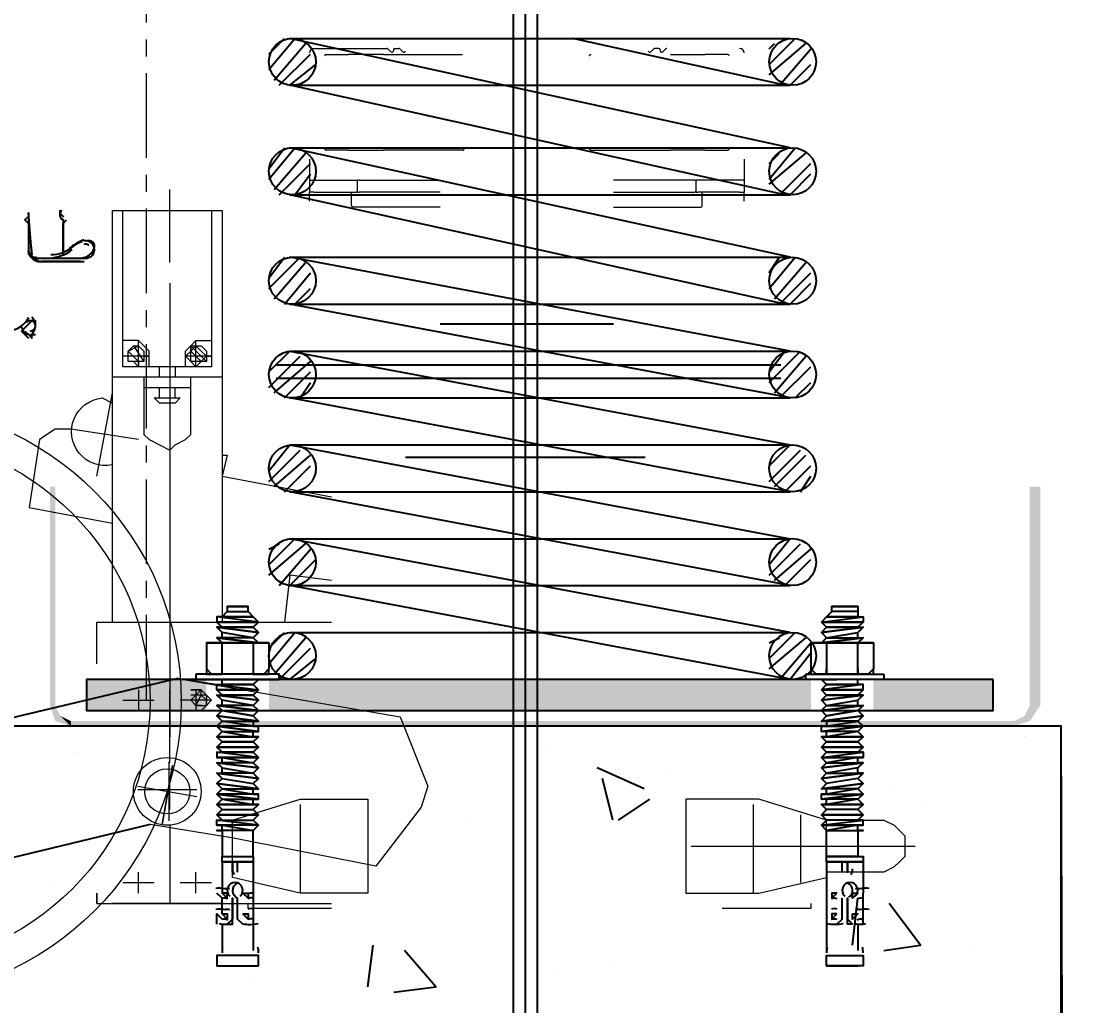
# Model space of a CAD drawing. Header units: millimetres. Extents: x -665 to 20582, y -27797 to 160.
# Drawn here: x 2389 to 2792.4, y -25300.1 to -24930.8 of the extents above; entities that cross this region are included whole.
import ezdxf

# ---------------------------------------------------------------- set-up
doc = ezdxf.new("R2010")
doc.units = ezdxf.units.MM
doc.linetypes.add('$2$CENTER', pattern=[50.8, 31.75, -6.35, 6.35, -6.35])
for name, color, linetype in [('$0$PDF_PDF6_Geometry', 7, 'Continuous'), ('$0$PDF_SAS_STB_Side', 7, 'Continuous'), ('$2$PDF_0', 7, 'Continuous'), ('AA_Rail', 7, 'Continuous')]:
    doc.layers.add(name, color=color, linetype=linetype)
doc.layers.add('$2$CL', color=2, linetype='$2$CENTER', lineweight=0)
doc.layers.add('AA_Datum', color=7, linetype='Continuous', plot=False)
doc.styles.add('Century Gothic$001H0', font='cent.shx')
doc.dimstyles.new('Copy of ISO-25', dxfattribs={"dimtxt": 250, "dimasz": 80, "dimexe": 1.25, "dimexo": 0.625, "dimtad": 1, "dimtxsty": 'Century Gothic$001H0', "dimblk": 'ARCHTICK', "dimcen": 2.5, "dimadec": 0, "dimazin": 0, "dimtfac": 1, "dimtmove": 0, "dimatfit": 3, "dimfxl": 1, "dimarcsym": 0})

# ---------------------------------------------------------------- blocks, each defined once
blk = doc.blocks.new('_ArchTick')
at = {"color": 0, "linetype": 'ByBlock', "const_width": 0.15}
blk.add_lwpolyline([(-0.5, -0.5), (0.5, 0.5)], dxfattribs=at)
blk = doc.blocks.new('*D81')
at = {"color": 0, "lineweight": -2, "transparency": 16777216}
for p, q in [((3650, -8194.25), (249.37, -8194.25)), ((250.62, -25494.25), (250.62, -8194.25)), ((3650, -25494.25), (249.37, -25494.25))]:
    blk.add_line(p, q, dxfattribs=at)
at = {"layer": 'Defpoints', "color": 0, "transparency": 16777216}
for p in [(250.62, -8194.25), (3650.62, -8194.25), (3650.62, -25494.25)]:
    blk.add_point(p, dxfattribs=at)
at = {"color": 0, "lineweight": -2, "transparency": 16777216, "xscale": 80, "yscale": 80, "zscale": 80}
for p, rotation in [((250.62, -8194.25), 90), ((250.62, -25494.25), 270)]:
    blk.add_blockref('_ArchTick', p, dxfattribs=dict(at, rotation=rotation))
at = {"color": 0, "transparency": 16777216, "insert": (125, -16844.25), "char_height": 250, "attachment_point": 5, "rotation": 90, "style": 'Century Gothic$001H0'}
blk.add_mtext('SHAFT TOTAL HEIGHT 17300', dxfattribs=at)

msp = doc.modelspace()

# ---------------------------------------------------------------- linework, layer by layer
at = {"layer": '$0$PDF_PDF6_Geometry', "lineweight": 5}
for points in [[(2444.688, -25021.214), (2444.688, -24993.834)], [(2444.688, -25029.036), (2444.688, -25199.18)], [(2434.91, -25056.416), (2436.865, -25056.416), (2432.954, -25056.416), (2432.954, -25050.549)], [(2458.378, -25056.416), (2460.333, -25056.416), (2454.466, -25056.416), (2454.466, -25050.549)], [(2432.954, -25060.327), (2432.954, -25056.416), (2427.087, -25056.416)], [(2454.466, -25060.327), (2454.466, -25056.416), (2450.555, -25056.416)], [(2417.309, -25101.396), (2423.176, -25070.105)], [(2432.954, -25087.707), (2407.53, -25083.795)], [(2432.954, -25181.579), (2432.954, -25185.49), (2432.954, -25189.402)], [(2444.688, -25208.959), (2444.688, -25181.579)], [(2454.466, -25181.579), (2454.466, -25189.402)], [(2427.087, -25185.49), (2432.954, -25185.49), (2438.821, -25185.49)], [(2460.333, -25185.49), (2454.466, -25185.49), (2448.599, -25185.49)], [(2445.666, -25209.937), (2441.755, -25232.101), (2445.666, -25209.937)], [(2454.792, -25219.063), (2444.362, -25219.063), (2444.362, -25208.633)], [(2432.628, -25217.759), (2454.792, -25221.671)], [(2444.362, -25230.797), (2444.362, -25219.063), (2432.628, -25219.063)], [(2444.688, -25226.56), (2444.688, -25216.781)], [(2493.58, -25224.604), (2493.58, -25240.249), (2493.58, -25257.851)], [(2663.724, -25257.851), (2663.724, -25240.249), (2663.724, -25224.604)], [(2444.688, -25232.427), (2444.688, -25261.762)], [(2681.325, -25228.515), (2681.325, -25240.249), (2681.325, -25253.939)], [(2640.256, -25240.249), (2681.325, -25240.249), (2724.35, -25240.249)], [(2432.954, -25257.851), (2432.954, -25253.939), (2432.954, -25250.028)], [(2448.599, -25253.939), (2454.466, -25253.939), (2454.466, -25250.028)], [(2427.087, -25253.939), (2432.954, -25253.939), (2438.821, -25253.939)], [(2454.466, -25257.851), (2454.466, -25253.939), (2460.333, -25253.939)]]:
    msp.add_lwpolyline(points, dxfattribs=at)
at = {"layer": '$0$PDF_PDF6_Geometry', "lineweight": 13}
for points in [[(2423.176, -25156.155), (2423.176, -25001.657), (2464.245, -25001.657), (2464.245, -25156.155)], [(2460.333, -25001.657), (2460.333, -25060.327), (2427.087, -25060.327), (2427.087, -25001.657)], [(2436.865, -25060.327), (2436.865, -25054.46), (2434.91, -25052.504), (2432.954, -25050.549), (2427.087, -25050.549)], [(2450.555, -25060.327), (2450.555, -25054.46), (2452.511, -25052.504), (2454.466, -25050.549), (2460.333, -25050.549)], [(2432.954, -25058.371), (2429.043, -25054.46), (2430.998, -25052.504), (2434.91, -25058.371)], [(2458.378, -25058.371), (2452.511, -25052.504), (2452.511, -25054.46), (2456.422, -25058.371)], [(2440.777, -25064.238), (2440.777, -25060.327)], [(2446.644, -25060.327), (2446.644, -25064.238)], [(2464.245, -25064.238), (2423.176, -25064.238)], [(2434.91, -25064.238), (2434.91, -25081.84), (2434.91, -25085.751), (2436.865, -25087.707), (2440.777, -25089.662), (2444.688, -25091.618), (2446.644, -25089.662), (2450.555, -25087.707), (2452.511, -25085.751), (2452.511, -25081.84), (2452.511, -25064.238)], [(2434.91, -25068.15), (2452.511, -25068.15)], [(2440.777, -25072.061), (2440.777, -25068.15)], [(2446.644, -25072.061), (2446.644, -25068.15)], [(2407.53, -25083.795), (2401.663, -25083.795), (2395.796, -25087.707), (2391.885, -25113.13), (2423.176, -25118.997)], [(2464.245, -25093.574), (2466.2, -25093.574), (2464.245, -25101.396), (2505.314, -25109.219)], [(2505.314, -25140.51), (2489.669, -25138.554), (2487.713, -25156.155)], [(2417.309, -25171.801), (2417.309, -25156.155), (2505.314, -25156.155)], [(2472.439, -25181.253), (2447.667, -25177.342), (2531.109, -25191.684), (2541.54, -25217.759), (2538.932, -25225.582), (2521.983, -25247.746), (2468.528, -25237.316), (2437.237, -25232.101)], [(2456.422, -25181.579), (2452.511, -25185.49), (2454.466, -25187.446), (2456.422, -25183.535)], [(2456.422, -25187.446), (2454.466, -25187.446), (2456.422, -25187.446), (2458.378, -25187.446), (2460.333, -25185.49), (2458.378, -25183.535), (2456.422, -25183.535), (2452.511, -25183.535)], [(2691.103, -25230.471), (2712.616, -25230.471), (2716.527, -25232.427), (2718.483, -25234.382), (2720.439, -25236.338), (2720.439, -25240.249), (2720.439, -25244.161), (2718.483, -25246.117), (2716.527, -25248.072), (2712.616, -25250.028), (2691.103, -25250.028)], [(2417.309, -25257.851), (2417.309, -25261.762), (2417.309, -25257.851)], [(2417.309, -25261.762), (2505.314, -25261.762)], [(2464.245, -25261.762), (2423.176, -25261.762)], [(2505.314, -25263.718), (2474.023, -25263.718), (2474.023, -25261.762)], [(2685.236, -25261.762), (2685.236, -25263.718), (2651.99, -25263.718)]]:
    msp.add_lwpolyline(points, dxfattribs=at)
for points in [[(2434.91, -25056.416), (2434.91, -25058.371), (2432.954, -25058.371), (2429.043, -25058.371), (2429.043, -25056.416), (2429.043, -25054.46), (2432.954, -25052.504), (2434.91, -25054.46), (2434.91, -25056.416), (2434.91, -25058.371), (2432.954, -25058.371), (2432.954, -25060.327), (2430.998, -25058.371), (2429.043, -25058.371), (2429.043, -25056.416), (2429.043, -25054.46), (2430.998, -25052.504), (2432.954, -25052.504), (2434.91, -25054.46)], [(2458.378, -25056.416), (2456.422, -25058.371), (2454.466, -25058.371), (2452.511, -25058.371), (2452.511, -25056.416), (2452.511, -25054.46), (2454.466, -25052.504), (2456.422, -25054.46), (2458.378, -25056.416), (2458.378, -25058.371), (2456.422, -25058.371), (2454.466, -25060.327), (2452.511, -25058.371), (2450.555, -25056.416), (2452.511, -25054.46), (2452.511, -25052.504), (2454.466, -25052.504), (2456.422, -25052.504), (2458.378, -25054.46)], [(2440.777, -25074.017), (2438.821, -25072.061), (2448.599, -25072.061), (2446.644, -25074.017)], [(2452.511, -25181.579), (2454.466, -25181.579), (2456.422, -25181.579), (2458.378, -25183.535), (2458.378, -25187.446), (2456.422, -25189.402), (2454.466, -25189.402), (2456.422, -25189.402), (2458.378, -25187.446), (2458.378, -25185.49), (2456.422, -25183.535), (2456.422, -25181.579), (2454.466, -25181.579)], [(2493.58, -25257.851), (2468.156, -25251.984), (2468.156, -25230.471), (2493.58, -25222.648), (2519.004, -25222.648), (2519.004, -25257.851)], [(2665.68, -25257.851), (2691.103, -25251.984), (2691.103, -25230.471), (2665.68, -25222.648), (2638.3, -25222.648), (2638.3, -25257.851)]]:
    msp.add_lwpolyline(points, close=True, dxfattribs=at)
msp.add_lwpolyline([(2422.955, -25097.192, -1.0507639), (2419.264, -25072.061), (2423.176, -25074.017)], format="xyb", dxfattribs=at)
for centre, radius in [((2337.497, -25185.816), 111.474), ((2337.498, -25185.817), 99.739), ((2443.711, -25219.715), 12.712), ((2443.711, -25219.715), 8.474)]:
    msp.add_circle(centre, radius, dxfattribs=at)
at = {"layer": '$0$PDF_SAS_STB_Side', "lineweight": 25}
for points in [[(2474.023, -25152.244), (2474.023, -25150.288), (2466.2, -25150.288), (2466.2, -25152.244)], [(2693.059, -25152.244), (2693.059, -25150.288), (2702.838, -25150.288), (2702.838, -25152.244)], [(2702.838, -25173.756), (2702.838, -25163.978), (2700.882, -25163.978), (2698.926, -25163.978), (2696.97, -25163.978), (2695.015, -25163.978), (2693.059, -25163.978), (2691.103, -25163.978), (2691.103, -25173.756), (2691.103, -25175.712), (2693.059, -25175.712), (2695.015, -25175.712), (2696.97, -25175.712), (2698.926, -25175.712), (2700.882, -25175.712), (2702.838, -25175.712)], [(2454.466, -25175.712), (2454.466, -25177.668), (2485.757, -25177.668), (2485.757, -25175.712)], [(2712.616, -25175.712), (2712.616, -25177.668), (2683.281, -25177.668), (2683.281, -25175.712)], [(2477.935, -25197.225), (2477.935, -25195.269), (2462.289, -25195.269)], [(2689.148, -25197.225), (2689.148, -25195.269), (2704.793, -25195.269)], [(2464.245, -25210.914), (2475.979, -25212.87), (2477.935, -25210.914), (2462.289, -25208.959)], [(2702.838, -25210.914), (2691.103, -25212.87), (2689.148, -25210.914), (2704.793, -25208.959)], [(2477.935, -25222.648), (2477.935, -25220.693), (2462.289, -25220.693)], [(2689.148, -25222.648), (2689.148, -25220.693), (2704.793, -25220.693)], [(2704.793, -25230.471), (2702.838, -25230.471), (2691.103, -25230.471), (2689.148, -25228.515), (2704.793, -25228.515), (2702.838, -25230.471), (2691.103, -25230.471), (2689.148, -25232.427)], [(2691.103, -25246.117), (2691.103, -25244.161), (2704.793, -25244.161), (2704.793, -25246.117)], [(2468.156, -25246.117), (2468.156, -25250.028)], [(2698.926, -25246.117), (2698.926, -25250.028)], [(2466.2, -25257.851), (2464.245, -25257.851), (2466.2, -25259.806)], [(2466.2, -25269.585), (2468.156, -25269.585), (2468.156, -25267.629), (2468.156, -25259.806), (2468.156, -25267.629)], [(2472.068, -25257.851), (2474.023, -25257.851), (2474.023, -25259.806)], [(2695.015, -25257.851), (2693.059, -25257.851), (2693.059, -25259.806)], [(2700.882, -25269.585), (2698.926, -25269.585), (2698.926, -25267.629), (2698.926, -25259.806), (2698.926, -25267.629)], [(2700.882, -25257.851), (2702.838, -25257.851), (2700.882, -25259.806)], [(2472.068, -25265.673), (2474.023, -25265.673), (2474.023, -25267.629)], [(2695.015, -25265.673), (2693.059, -25265.673), (2693.059, -25267.629)], [(2700.882, -25265.673), (2702.838, -25265.673), (2700.882, -25267.629)]]:
    msp.add_lwpolyline(points, close=True, dxfattribs=at)
for points in [[(2466.2, -25150.288), (2474.023, -25150.288)], [(2466.2, -25150.288), (2466.2, -25150.288)], [(2474.023, -25150.288), (2474.023, -25150.288)], [(2702.838, -25150.288), (2700.882, -25150.288), (2693.059, -25150.288)], [(2693.059, -25150.288), (2693.059, -25150.288)], [(2466.2, -25152.244), (2464.245, -25154.2), (2462.289, -25154.2), (2462.289, -25156.155), (2477.935, -25156.155), (2462.289, -25154.2)], [(2474.023, -25152.244), (2475.979, -25154.2), (2477.935, -25156.155), (2462.289, -25156.155), (2464.245, -25158.111), (2462.289, -25158.111)], [(2464.245, -25154.2), (2475.979, -25154.2), (2464.245, -25154.2)], [(2475.979, -25154.2), (2475.979, -25154.2)], [(2702.838, -25152.244), (2702.838, -25154.2), (2704.793, -25154.2), (2704.793, -25156.155), (2689.148, -25156.155), (2704.793, -25154.2)], [(2693.059, -25152.244), (2691.103, -25154.2), (2689.148, -25156.155), (2704.793, -25156.155), (2702.838, -25158.111), (2704.793, -25158.111)], [(2702.838, -25154.2), (2691.103, -25154.2), (2702.838, -25154.2)], [(2691.103, -25154.2), (2691.103, -25154.2)], [(2477.935, -25160.067), (2475.979, -25162.022), (2464.245, -25160.067), (2462.289, -25158.111), (2477.935, -25160.067), (2475.979, -25158.111), (2464.245, -25158.111), (2475.979, -25158.111), (2477.935, -25156.155)], [(2462.289, -25158.111), (2477.935, -25160.067), (2462.289, -25158.111)], [(2462.289, -25158.111), (2462.289, -25158.111)], [(2464.245, -25158.111), (2464.245, -25158.111)], [(2475.979, -25158.111), (2475.979, -25158.111)], [(2477.935, -25156.155), (2477.935, -25156.155)], [(2689.148, -25156.155), (2689.148, -25156.155)], [(2689.148, -25160.067), (2691.103, -25162.022), (2702.838, -25160.067), (2704.793, -25158.111), (2689.148, -25160.067), (2691.103, -25158.111), (2702.838, -25158.111), (2691.103, -25158.111), (2689.148, -25156.155)], [(2704.793, -25158.111), (2689.148, -25160.067), (2704.793, -25158.111)], [(2691.103, -25158.111), (2691.103, -25158.111)], [(2702.838, -25158.111), (2702.838, -25158.111)], [(2704.793, -25158.111), (2704.793, -25158.111)], [(2475.979, -25163.978), (2477.935, -25163.978), (2479.89, -25163.978), (2481.846, -25163.978), (2479.89, -25163.978), (2460.333, -25163.978), (2458.378, -25163.978), (2460.333, -25163.978), (2462.289, -25163.978), (2464.245, -25163.978), (2462.289, -25162.022), (2477.935, -25163.978), (2475.979, -25162.022), (2464.245, -25162.022), (2464.245, -25160.067)], [(2462.289, -25162.022), (2477.935, -25163.978), (2462.289, -25162.022)], [(2462.289, -25162.022), (2462.289, -25162.022)], [(2464.245, -25162.022), (2462.289, -25162.022)], [(2475.979, -25162.022), (2475.979, -25162.022)], [(2477.935, -25160.067), (2477.935, -25160.067)], [(2691.103, -25163.978), (2689.148, -25163.978), (2687.192, -25163.978), (2685.236, -25163.978), (2687.192, -25163.978), (2706.749, -25163.978), (2708.705, -25163.978), (2706.749, -25163.978), (2704.793, -25163.978), (2702.838, -25163.978), (2704.793, -25162.022), (2689.148, -25163.978), (2691.103, -25162.022), (2702.838, -25162.022), (2702.838, -25160.067)], [(2689.148, -25160.067), (2689.148, -25160.067)], [(2704.793, -25162.022), (2689.148, -25163.978), (2704.793, -25162.022)], [(2691.103, -25162.022), (2691.103, -25162.022)], [(2702.838, -25162.022), (2704.793, -25162.022)], [(2704.793, -25162.022), (2704.793, -25162.022)], [(2475.979, -25173.756), (2475.979, -25175.712), (2477.935, -25175.712), (2479.89, -25175.712), (2481.846, -25175.712), (2481.846, -25173.756), (2479.89, -25175.712), (2460.333, -25175.712), (2458.378, -25173.756), (2458.378, -25175.712), (2460.333, -25175.712), (2462.289, -25175.712), (2464.245, -25175.712), (2464.245, -25173.756), (2464.245, -25163.978), (2466.2, -25163.978), (2468.156, -25163.978), (2470.112, -25163.978), (2472.068, -25163.978), (2474.023, -25163.978), (2475.979, -25163.978), (2475.979, -25173.756), (2475.979, -25175.712), (2474.023, -25175.712), (2472.068, -25175.712), (2470.112, -25175.712), (2468.156, -25175.712), (2466.2, -25175.712), (2464.245, -25175.712), (2464.245, -25173.756)], [(2458.378, -25163.978), (2458.378, -25173.756)], [(2458.378, -25163.978), (2458.378, -25163.978)], [(2475.979, -25163.978), (2475.979, -25163.978)], [(2477.935, -25163.978), (2477.935, -25163.978)], [(2477.935, -25163.978), (2477.935, -25163.978)], [(2481.846, -25163.978), (2481.846, -25173.756)], [(2481.846, -25163.978), (2481.846, -25163.978)], [(2685.236, -25163.978), (2685.236, -25173.756)], [(2685.236, -25163.978), (2685.236, -25163.978)], [(2689.148, -25163.978), (2689.148, -25163.978)], [(2689.148, -25163.978), (2689.148, -25163.978)], [(2691.103, -25163.978), (2691.103, -25163.978)], [(2708.705, -25163.978), (2708.705, -25173.756)], [(2708.705, -25163.978), (2708.705, -25163.978)], [(2458.378, -25173.756), (2458.378, -25173.756)], [(2481.846, -25173.756), (2481.846, -25173.756)], [(2702.838, -25173.756), (2702.838, -25175.712), (2704.793, -25175.712), (2706.749, -25175.712), (2708.705, -25175.712), (2708.705, -25173.756), (2706.749, -25175.712), (2687.192, -25175.712), (2685.236, -25173.756), (2685.236, -25175.712), (2687.192, -25175.712), (2689.148, -25175.712), (2691.103, -25175.712), (2691.103, -25173.756)], [(2685.236, -25173.756), (2685.236, -25173.756)], [(2708.705, -25173.756), (2708.705, -25173.756)], [(2462.289, -25183.535), (2464.245, -25183.535), (2462.289, -25181.579), (2477.935, -25181.579), (2475.979, -25179.623), (2464.245, -25179.623), (2475.979, -25179.623), (2477.935, -25177.668), (2472.068, -25177.668), (2477.935, -25177.668), (2475.979, -25177.668)], [(2462.289, -25179.623), (2477.935, -25181.579), (2462.289, -25181.579), (2462.289, -25179.623), (2464.245, -25179.623), (2464.245, -25177.668)], [(2475.979, -25179.623), (2475.979, -25179.623)], [(2704.793, -25183.535), (2702.838, -25183.535), (2704.793, -25181.579), (2689.148, -25181.579), (2691.103, -25179.623), (2702.838, -25179.623), (2691.103, -25179.623), (2689.148, -25177.668), (2695.015, -25177.668), (2689.148, -25177.668), (2691.103, -25177.668)], [(2704.793, -25179.623), (2689.148, -25181.579), (2704.793, -25181.579), (2704.793, -25179.623), (2702.838, -25179.623), (2702.838, -25177.668)], [(2691.103, -25179.623), (2691.103, -25179.623)], [(2477.935, -25185.49), (2475.979, -25187.446), (2464.245, -25185.49), (2462.289, -25183.535), (2477.935, -25185.49), (2475.979, -25183.535), (2464.245, -25183.535), (2475.979, -25183.535), (2477.935, -25181.579)], [(2462.289, -25183.535), (2477.935, -25185.49), (2462.289, -25183.535)], [(2462.289, -25183.535), (2462.289, -25183.535)], [(2464.245, -25183.535), (2464.245, -25183.535)], [(2475.979, -25183.535), (2475.979, -25183.535)], [(2477.935, -25181.579), (2477.935, -25181.579)], [(2689.148, -25181.579), (2689.148, -25181.579)], [(2689.148, -25185.49), (2691.103, -25187.446), (2702.838, -25185.49), (2704.793, -25183.535), (2689.148, -25185.49), (2691.103, -25183.535), (2702.838, -25183.535), (2691.103, -25183.535), (2689.148, -25181.579)], [(2704.793, -25183.535), (2689.148, -25185.49), (2704.793, -25183.535)], [(2691.103, -25183.535), (2691.103, -25183.535)], [(2702.838, -25183.535), (2702.838, -25183.535)], [(2704.793, -25183.535), (2704.793, -25183.535)], [(2462.289, -25191.358), (2464.245, -25189.402), (2462.289, -25187.446), (2477.935, -25189.402), (2475.979, -25187.446), (2464.245, -25187.446), (2464.245, -25185.49)], [(2462.289, -25187.446), (2477.935, -25189.402), (2462.289, -25187.446)], [(2462.289, -25187.446), (2462.289, -25187.446)], [(2464.245, -25187.446), (2462.289, -25187.446)], [(2475.979, -25187.446), (2475.979, -25187.446)], [(2477.935, -25185.49), (2477.935, -25185.49)], [(2689.148, -25185.49), (2689.148, -25185.49)], [(2704.793, -25191.358), (2702.838, -25189.402), (2704.793, -25187.446), (2689.148, -25189.402), (2691.103, -25187.446), (2702.838, -25187.446), (2702.838, -25185.49)], [(2704.793, -25187.446), (2689.148, -25189.402), (2704.793, -25187.446)], [(2691.103, -25187.446), (2691.103, -25187.446)], [(2702.838, -25187.446), (2704.793, -25187.446)], [(2704.793, -25187.446), (2704.793, -25187.446)], [(2462.289, -25195.269), (2464.245, -25193.313), (2462.289, -25191.358), (2477.935, -25193.313), (2475.979, -25191.358), (2464.245, -25189.402), (2475.979, -25191.358), (2477.935, -25189.402)], [(2462.289, -25191.358), (2477.935, -25193.313), (2462.289, -25191.358)], [(2462.289, -25191.358), (2462.289, -25191.358)], [(2464.245, -25189.402), (2464.245, -25189.402)], [(2475.979, -25191.358), (2475.979, -25191.358)], [(2477.935, -25189.402), (2477.935, -25189.402)], [(2689.148, -25189.402), (2689.148, -25189.402)], [(2704.793, -25195.269), (2702.838, -25193.313), (2704.793, -25191.358), (2689.148, -25193.313), (2691.103, -25191.358), (2702.838, -25189.402), (2691.103, -25191.358), (2689.148, -25189.402)], [(2704.793, -25191.358), (2689.148, -25193.313), (2704.793, -25191.358)], [(2691.103, -25191.358), (2691.103, -25191.358)], [(2702.838, -25189.402), (2702.838, -25189.402)], [(2704.793, -25191.358), (2704.793, -25191.358)], [(2462.289, -25195.269), (2462.289, -25195.269)], [(2462.289, -25199.18), (2464.245, -25197.225), (2475.979, -25197.225), (2477.935, -25197.225), (2462.289, -25195.269), (2464.245, -25197.225), (2475.979, -25199.18), (2475.979, -25197.225)], [(2475.979, -25193.313), (2475.979, -25195.269), (2464.245, -25193.313), (2475.979, -25193.313), (2477.935, -25193.313)], [(2464.245, -25193.313), (2464.245, -25193.313)], [(2475.979, -25195.269), (2477.935, -25195.269)], [(2477.935, -25193.313), (2477.935, -25193.313)], [(2689.148, -25193.313), (2689.148, -25193.313)], [(2691.103, -25193.313), (2691.103, -25195.269), (2702.838, -25193.313), (2691.103, -25193.313), (2689.148, -25193.313)], [(2691.103, -25195.269), (2689.148, -25195.269)], [(2704.793, -25199.18), (2702.838, -25197.225), (2691.103, -25197.225), (2689.148, -25197.225), (2704.793, -25195.269), (2702.838, -25197.225), (2691.103, -25199.18), (2691.103, -25197.225)], [(2702.838, -25193.313), (2702.838, -25193.313)], [(2704.793, -25195.269), (2704.793, -25195.269)], [(2462.289, -25199.18), (2477.935, -25199.18), (2462.289, -25199.18)], [(2462.289, -25199.18), (2462.289, -25199.18)], [(2475.979, -25199.18), (2477.935, -25199.18), (2462.289, -25199.18), (2464.245, -25201.136), (2462.289, -25203.092)], [(2477.935, -25203.092), (2475.979, -25205.047), (2464.245, -25205.047), (2475.979, -25205.047), (2477.935, -25207.003), (2462.289, -25205.047), (2464.245, -25205.047), (2462.289, -25203.092), (2477.935, -25203.092), (2475.979, -25201.136), (2464.245, -25201.136), (2475.979, -25201.136), (2477.935, -25199.18)], [(2464.245, -25197.225), (2464.245, -25197.225)], [(2477.935, -25199.18), (2477.935, -25199.18)], [(2704.793, -25199.18), (2689.148, -25199.18), (2704.793, -25199.18)], [(2689.148, -25199.18), (2689.148, -25199.18)], [(2691.103, -25199.18), (2689.148, -25199.18), (2704.793, -25199.18), (2702.838, -25201.136), (2704.793, -25203.092)], [(2689.148, -25203.092), (2691.103, -25205.047), (2702.838, -25205.047), (2691.103, -25205.047), (2689.148, -25207.003), (2704.793, -25205.047), (2702.838, -25205.047), (2704.793, -25203.092), (2689.148, -25203.092), (2691.103, -25201.136), (2702.838, -25201.136), (2691.103, -25201.136), (2689.148, -25199.18)], [(2702.838, -25197.225), (2702.838, -25197.225)], [(2704.793, -25199.18), (2704.793, -25199.18)], [(2462.289, -25203.092), (2477.935, -25203.092), (2462.289, -25203.092)], [(2462.289, -25203.092), (2462.289, -25203.092)], [(2464.245, -25201.136), (2464.245, -25201.136)], [(2475.979, -25201.136), (2475.979, -25201.136)], [(2477.935, -25203.092), (2477.935, -25203.092)], [(2704.793, -25203.092), (2689.148, -25203.092), (2704.793, -25203.092)], [(2689.148, -25203.092), (2689.148, -25203.092)], [(2691.103, -25201.136), (2691.103, -25201.136)], [(2702.838, -25201.136), (2702.838, -25201.136)], [(2704.793, -25203.092), (2704.793, -25203.092)], [(2462.289, -25205.047), (2462.289, -25207.003), (2477.935, -25207.003), (2462.289, -25207.003), (2464.245, -25207.003), (2475.979, -25208.959), (2477.935, -25207.003)], [(2462.289, -25208.959), (2464.245, -25208.959), (2464.245, -25207.003)], [(2475.979, -25205.047), (2475.979, -25205.047)], [(2477.935, -25207.003), (2477.935, -25207.003)], [(2704.793, -25205.047), (2704.793, -25207.003), (2689.148, -25207.003), (2704.793, -25207.003), (2702.838, -25207.003), (2691.103, -25208.959), (2689.148, -25207.003)], [(2689.148, -25207.003), (2689.148, -25207.003)], [(2691.103, -25205.047), (2691.103, -25205.047)], [(2704.793, -25208.959), (2702.838, -25208.959), (2702.838, -25207.003)], [(2477.935, -25210.914), (2462.289, -25208.959), (2477.935, -25210.914), (2475.979, -25208.959), (2464.245, -25208.959)], [(2462.289, -25208.959), (2462.289, -25208.959)], [(2462.289, -25212.87), (2464.245, -25212.87), (2464.245, -25210.914)], [(2475.979, -25208.959), (2475.979, -25208.959)], [(2689.148, -25210.914), (2704.793, -25208.959), (2689.148, -25210.914), (2691.103, -25208.959), (2702.838, -25208.959)], [(2691.103, -25208.959), (2691.103, -25208.959)], [(2704.793, -25212.87), (2702.838, -25212.87), (2702.838, -25210.914)], [(2704.793, -25208.959), (2704.793, -25208.959)], [(2477.935, -25214.826), (2462.289, -25212.87), (2477.935, -25214.826), (2475.979, -25212.87), (2464.245, -25212.87)], [(2462.289, -25212.87), (2462.289, -25212.87)], [(2462.289, -25216.781), (2464.245, -25214.826), (2475.979, -25216.781), (2477.935, -25214.826), (2462.289, -25212.87), (2464.245, -25214.826), (2475.979, -25216.781), (2477.935, -25218.737), (2462.289, -25216.781), (2477.935, -25218.737)], [(2475.979, -25212.87), (2475.979, -25212.87)], [(2689.148, -25214.826), (2704.793, -25212.87), (2689.148, -25214.826), (2691.103, -25212.87), (2702.838, -25212.87)], [(2704.793, -25216.781), (2702.838, -25214.826), (2691.103, -25216.781), (2689.148, -25214.826), (2704.793, -25212.87), (2702.838, -25214.826), (2691.103, -25216.781), (2689.148, -25218.737), (2704.793, -25216.781), (2689.148, -25218.737)], [(2691.103, -25212.87), (2691.103, -25212.87)], [(2704.793, -25212.87), (2704.793, -25212.87)], [(2462.289, -25216.781), (2462.289, -25216.781)], [(2462.289, -25220.693), (2464.245, -25218.737), (2475.979, -25218.737), (2477.935, -25218.737), (2462.289, -25216.781), (2464.245, -25218.737), (2475.979, -25220.693), (2475.979, -25218.737)], [(2704.793, -25220.693), (2702.838, -25218.737), (2691.103, -25218.737), (2689.148, -25218.737), (2704.793, -25216.781), (2702.838, -25218.737), (2691.103, -25220.693), (2691.103, -25218.737)], [(2704.793, -25216.781), (2704.793, -25216.781)], [(2462.289, -25220.693), (2462.289, -25220.693)], [(2462.289, -25224.604), (2464.245, -25222.648), (2475.979, -25222.648), (2477.935, -25222.648), (2462.289, -25220.693), (2464.245, -25222.648), (2475.979, -25224.604), (2475.979, -25222.648)], [(2475.979, -25220.693), (2477.935, -25220.693)], [(2691.103, -25220.693), (2689.148, -25220.693)], [(2704.793, -25224.604), (2702.838, -25222.648), (2691.103, -25222.648), (2689.148, -25222.648), (2704.793, -25220.693), (2702.838, -25222.648), (2691.103, -25224.604), (2691.103, -25222.648)], [(2704.793, -25220.693), (2704.793, -25220.693)], [(2475.979, -25224.604), (2477.935, -25224.604), (2462.289, -25224.604), (2477.935, -25224.604)], [(2462.289, -25224.604), (2462.289, -25224.604)], [(2462.289, -25228.515), (2464.245, -25226.56), (2475.979, -25226.56), (2477.935, -25224.604), (2462.289, -25224.604), (2464.245, -25226.56), (2475.979, -25226.56), (2477.935, -25228.515), (2462.289, -25228.515), (2477.935, -25228.515)], [(2691.103, -25224.604), (2689.148, -25224.604), (2704.793, -25224.604), (2689.148, -25224.604)], [(2704.793, -25228.515), (2702.838, -25226.56), (2691.103, -25226.56), (2689.148, -25224.604), (2704.793, -25224.604), (2702.838, -25226.56), (2691.103, -25226.56), (2689.148, -25228.515), (2704.793, -25228.515), (2689.148, -25228.515)], [(2704.793, -25224.604), (2704.793, -25224.604)], [(2462.289, -25228.515), (2462.289, -25228.515)], [(2477.935, -25232.427), (2462.289, -25232.427), (2464.245, -25232.427), (2475.979, -25234.382), (2477.935, -25232.427), (2462.289, -25232.427), (2462.289, -25230.471), (2464.245, -25230.471), (2475.979, -25230.471), (2477.935, -25228.515), (2462.289, -25228.515), (2464.245, -25230.471), (2475.979, -25230.471), (2477.935, -25232.427), (2462.289, -25230.471)], [(2475.979, -25234.382), (2464.245, -25234.382), (2464.245, -25244.161), (2475.979, -25244.161), (2475.979, -25246.117), (2464.245, -25246.117), (2464.245, -25244.161), (2475.979, -25244.161), (2475.979, -25234.382), (2462.289, -25234.382), (2464.245, -25234.382), (2464.245, -25232.427)], [(2477.935, -25232.427), (2477.935, -25232.427)], [(2691.103, -25234.382), (2702.838, -25234.382), (2702.838, -25244.161), (2691.103, -25244.161), (2691.103, -25234.382), (2704.793, -25234.382), (2702.838, -25234.382), (2702.838, -25232.427), (2704.793, -25232.427), (2689.148, -25232.427), (2704.793, -25232.427), (2704.793, -25230.471)], [(2689.148, -25232.427), (2689.148, -25232.427)], [(2702.838, -25232.427), (2691.103, -25234.382), (2689.148, -25232.427)], [(2704.793, -25228.515), (2704.793, -25228.515)], [(2475.979, -25234.382), (2475.979, -25234.382)], [(2475.979, -25234.382), (2475.979, -25234.382)], [(2691.103, -25234.382), (2691.103, -25234.382)], [(2691.103, -25234.382), (2691.103, -25234.382)], [(2475.979, -25246.117), (2464.245, -25246.117), (2475.979, -25246.117), (2464.245, -25246.117), (2475.979, -25246.117), (2475.979, -25269.585), (2475.979, -25279.363)], [(2474.023, -25246.117), (2466.2, -25246.117)], [(2470.112, -25250.028), (2470.112, -25246.117)], [(2691.103, -25246.117), (2704.793, -25246.117), (2691.103, -25246.117), (2704.793, -25246.117), (2691.103, -25246.117), (2691.103, -25269.585), (2691.103, -25279.363)], [(2693.059, -25246.117), (2700.882, -25246.117)], [(2696.97, -25250.028), (2696.97, -25246.117)], [(2468.156, -25250.028), (2468.156, -25250.028)], [(2698.926, -25250.028), (2698.926, -25250.028)], [(2464.245, -25265.673), (2466.2, -25265.673), (2466.2, -25267.629), (2464.245, -25265.673), (2464.245, -25259.806), (2462.289, -25257.851)], [(2691.103, -25257.851), (2691.103, -25259.806)], [(2695.015, -25269.585), (2696.97, -25267.629), (2696.97, -25259.806)], [(2691.103, -25265.673), (2691.103, -25267.629)], [(2704.793, -25269.585), (2704.793, -25265.673)], [(2462.289, -25269.585), (2462.289, -25269.585)], [(2464.245, -25269.585), (2464.245, -25279.363)], [(2702.838, -25269.585), (2702.838, -25279.363)], [(2704.793, -25269.585), (2704.793, -25269.585)], [(2477.935, -25285.23), (2477.935, -25281.319), (2462.289, -25281.319), (2462.289, -25285.23), (2477.935, -25285.23)], [(2691.103, -25285.23), (2691.103, -25281.319), (2704.793, -25281.319), (2704.793, -25285.23), (2691.103, -25285.23), (2702.838, -25285.23)], [(2464.245, -25285.23), (2475.979, -25285.23)]]:
    msp.add_lwpolyline(points, dxfattribs=at)
for points in [[(2461.941, -25256.025, -0.1232303), (2465.262, -25256.193, -0.0840663), (2467.068, -25256.149)], [(2477.791, -25269.349, -0.0916226), (2472.068, -25269.585), (2470.112, -25267.629), (2470.112, -25259.806, -0.6250663), (2470.009, -25254.144)], [(2701.97, -25256.148, -0.0833592), (2703.777, -25256.192, -0.1233251), (2707.096, -25256.024)], [(2473.948, -25258.046, -0.1852368), (2475.979, -25257.851), (2475.979, -25259.806, 0.1852368), (2473.948, -25260.002)], [(2702.639, -25267.876, -0.1813341), (2704.793, -25267.629), (2704.793, -25265.673), (2704.793, -25259.806), (2704.793, -25257.851)], [(2461.941, -25263.847, -0.1232303), (2465.262, -25264.015, -0.0840663), (2467.068, -25263.971)], [(2701.97, -25263.971, -0.0833592), (2703.777, -25264.015, -0.1233251), (2707.096, -25263.847)], [(2462.289, -25269.585), (2462.289, -25265.673), (2464.245, -25267.629, -0.1812553), (2466.401, -25267.877)], [(2475.979, -25265.673), (2475.979, -25267.629, 0.1852368), (2473.948, -25267.824)]]:
    msp.add_lwpolyline(points, format="xyb", dxfattribs=at)
for centre, radius, start, end in [((2471.091, -25249.049), 2.935, 174.00651, 219.82404), ((2697.956, -25249.052), 2.927, 320.10838, 6.06107), ((2469.132, -25256.874), 2.931, 311.79085, 228.20915), ((2699.902, -25256.875), 2.93, 311.81909, 228.18091), ((2697.945, -25256.875), 2.937, 300.43435, 68.33812), ((2465.222, -25262.739), 2.933, 66.29406, 107.38855), ((2694.037, -25260.797), 2.945, 69.03037, 110.96963), ((2694.037, -25262.752), 2.945, 69.03037, 110.96963), ((2703.818, -25262.737), 2.931, 72.6027, 113.71469), ((2475.001, -25266.658), 2.94, 69.01133, 110.98867), ((2694.037, -25266.664), 2.945, 69.03037, 110.96963), ((2694.037, -25270.575), 2.945, 69.03037, 110.96963), ((2465.223, -25262.741), 6.843, 252.53843, 287.46157), ((2694.036, -25252.955), 16.629, 260.34975, 281.24788), ((2703.815, -25262.728), 6.856, 252.55479, 287.44521), ((2476.881, -25280.338), 12.637, 169.95746, 180.011), ((2465.282, -25280.339), 12.653, 359.99562, 10.03591), ((2703.556, -25280.333), 12.452, 169.83199, 180.03567), ((2692.139, -25280.35), 12.655, 0.04647, 10.08587)]:
    msp.add_arc(centre, radius, start, end, dxfattribs=at)
at = {"layer": '$2$CL'}
msp.add_lwpolyline([(2435.933, -25185.165), (2435.933, -24905.694)], dxfattribs=at)
at = {"layer": '$2$PDF_0', "lineweight": 25}
for points in [[(2481.846, -24942.986), (2487.713, -24937.119)], [(2481.846, -24948.853), (2491.624, -24937.119)], [(2489.669, -25054.46), (2677.414, -25054.46), (2489.669, -25019.258), (2677.414, -25019.258), (2489.669, -24978.189), (2677.414, -24978.189), (2489.669, -24937.119), (2677.414, -24937.119)], [(2675.458, -24954.72), (2595.834, -24937.119)], [(2669.591, -24946.898), (2679.369, -24937.119)], [(2483.802, -24952.765), (2495.536, -24939.075)], [(2669.591, -24941.031), (2671.547, -24939.075)], [(2669.591, -24950.809), (2683.281, -24939.075)], [(2673.502, -24954.72), (2685.236, -24941.031)], [(2485.757, -24954.72), (2497.491, -24942.986)], [(2675.458, -24995.79), (2489.669, -24954.72), (2499.447, -24946.898)], [(2489.669, -24954.72), (2677.414, -24954.72), (2685.236, -24946.898)], [(2481.846, -24986.011), (2487.713, -24978.189)], [(2481.846, -24989.923), (2491.624, -24978.189)], [(2669.591, -24989.923), (2679.369, -24978.189)], [(2483.802, -24993.834), (2495.536, -24980.144)], [(2669.591, -24984.056), (2673.502, -24980.144)], [(2669.591, -24991.878), (2683.281, -24980.144)], [(2485.757, -24995.79), (2497.491, -24984.056)], [(2673.502, -24995.79), (2685.236, -24984.056)], [(2675.458, -25036.859), (2489.669, -24995.79), (2677.414, -24995.79), (2685.236, -24987.967)], [(2491.624, -24995.79), (2497.491, -24987.967)], [(2391.604, -25003.938), (2391.604, -25006.546), (2392.908, -25018.28), (2391.604, -25002.635), (2391.604, -25003.938), (2390.301, -25005.242), (2391.604, -25006.546), (2391.604, -25018.28)], [(2411.161, -25020.888), (2396.82, -25020.888), (2412.465, -25020.888)], [(2481.846, -25027.081), (2487.713, -25019.258)], [(2481.846, -25030.992), (2493.58, -25019.258)], [(2483.802, -25034.903), (2495.536, -25021.214)], [(2669.591, -25025.125), (2673.502, -25019.258)], [(2669.591, -25030.992), (2679.369, -25019.258)], [(2671.547, -25034.903), (2683.281, -25021.214)], [(2487.713, -25036.859), (2497.491, -25025.125)], [(2673.502, -25036.859), (2685.236, -25025.125)], [(2489.669, -25142.466), (2677.414, -25142.466), (2489.669, -25107.263), (2677.414, -25107.263), (2489.669, -25072.061), (2677.414, -25072.061), (2489.669, -25036.859), (2677.414, -25036.859), (2685.236, -25029.036)], [(2491.624, -25036.859), (2497.491, -25030.992)], [(2392.908, -25043.052), (2392.908, -25043.052)], [(2390.301, -25046.963), (2391.604, -25048.267), (2392.908, -25049.571), (2392.908, -25048.267), (2394.212, -25048.267)], [(2392.908, -25048.267), (2392.908, -25048.267)], [(2481.846, -25062.283), (2489.669, -25054.46), (2677.414, -25089.662), (2669.591, -25097.485)], [(2669.591, -25062.283), (2675.458, -25054.46)], [(2669.591, -25066.194), (2681.325, -25054.46)], [(2481.846, -25068.15), (2493.58, -25056.416)], [(2483.802, -25070.105), (2497.491, -25058.371)], [(2671.547, -25070.105), (2683.281, -25056.416)], [(2487.713, -25072.061), (2497.491, -25062.283)], [(2673.502, -25072.061), (2685.236, -25060.327)], [(2493.58, -25072.061), (2497.491, -25066.194)], [(2679.369, -25072.061), (2685.236, -25066.194)], [(2481.846, -25099.441), (2489.669, -25089.662), (2677.414, -25124.864), (2669.591, -25134.643)], [(2489.669, -25089.662), (2677.414, -25089.662)], [(2481.846, -25103.352), (2493.58, -25091.618)], [(2483.802, -25105.308), (2497.491, -25093.574)], [(2669.591, -25103.352), (2681.325, -25091.618)], [(2671.547, -25105.308), (2683.281, -25093.574)], [(2487.713, -25107.263), (2497.491, -25097.485)], [(2675.458, -25107.263), (2685.236, -25097.485)], [(2681.325, -25107.263), (2685.236, -25101.396)], [(2481.846, -25134.643), (2491.624, -25124.864)], [(2481.846, -25128.776), (2485.757, -25126.82)], [(2481.846, -25138.554), (2495.536, -25126.82)], [(2489.669, -25160.067), (2677.414, -25160.067), (2489.669, -25124.864), (2677.414, -25124.864)], [(2669.591, -25138.554), (2681.325, -25126.82)], [(2485.757, -25142.466), (2497.491, -25128.776)], [(2671.547, -25140.51), (2685.236, -25128.776)], [(2685.236, -25167.889), (2677.414, -25177.668), (2489.669, -25142.466), (2499.447, -25132.687)], [(2675.458, -25142.466), (2685.236, -25132.687)], [(2481.846, -25165.934), (2487.713, -25160.067)], [(2481.846, -25171.801), (2491.624, -25160.067)], [(2483.802, -25175.712), (2495.536, -25162.022)], [(2669.591, -25169.845), (2679.369, -25160.067)], [(2669.591, -25163.978), (2673.502, -25162.022)], [(2669.591, -25173.756), (2683.281, -25162.022)], [(2485.757, -25177.668), (2497.491, -25165.934)], [(2673.502, -25177.668), (2685.236, -25163.978)], [(2677.414, -25177.668), (2489.669, -25177.668), (2499.447, -25169.845)], [(2447.667, -25177.342), (2288.605, -25215.152)], [(2765.419, -25199.18), (2765.419, -25199.18)], [(2585.497, -25203.092), (2585.497, -25203.092)], [(2409.486, -25205.047), (2409.486, -25205.047)], [(2622.655, -25218.737), (2605.054, -25210.914)], [(2610.921, -25230.471), (2607.009, -25214.826)], [(2632.433, -25212.87), (2632.433, -25212.87)], [(2714.572, -25218.737), (2714.572, -25218.737)], [(2624.61, -25222.648), (2612.876, -25230.471)], [(2728.261, -25224.604), (2728.261, -25224.604)], [(2437.237, -25232.101), (2318.592, -25260.784)], [(2556.162, -25230.471), (2556.162, -25230.471)], [(2464.245, -25246.117), (2464.245, -25257.851)], [(2704.793, -25246.117), (2704.793, -25257.851)], [(2400.033, -25252.962), (2400.033, -25252.962)], [(2704.793, -25255.895), (2704.793, -25255.895)], [(2700.882, -25277.407), (2702.838, -25259.806)], [(2712.616, -25279.363), (2726.306, -25277.407), (2714.572, -25261.762)], [(2458.378, -25267.629), (2458.378, -25267.629)], [(2519.004, -25293.053), (2520.959, -25277.407)], [(2528.782, -25295.008), (2544.428, -25293.053), (2532.694, -25279.363)], [(2745.862, -25279.363), (2745.862, -25279.363)], [(2475.979, -25283.274), (2475.979, -25283.274)], [(2589.408, -25287.186), (2589.408, -25287.186)], [(2610.921, -25285.23), (2610.921, -25285.23)], [(2475.979, -25291.097), (2475.979, -25291.097)], [(2538.561, -25291.097), (2538.561, -25291.097)]]:
    msp.add_lwpolyline(points, dxfattribs=at)
for points in [[(2403.356, -25003.026, 0.3384956), (2404.642, -25005.242), (2404.642, -25018.28), (2404.642, -25006.546), (2405.946, -25005.242)], [(2413.095, -25019.584, 0.4726388), (2416.317, -25015.716, 0.4250326), (2412.266, -25013.176)], [(2394.212, -25018.922, 0.4171554), (2396.181, -25020.891, -0.3938896), (2391.63, -25016.81)], [(2391.766, -25017.337, 0.34649), (2395.516, -25019.584), (2413.769, -25019.584)], [(2391.841, -25017.776, 0.3465612), (2396.82, -25020.888), (2398.123, -25020.888)], [(2392.212, -25046.963, 0.5202721), (2394.212, -25044.356), (2394.212, -25043.052), (2392.908, -25043.052), (2391.604, -25044.356), (2388.997, -25046.963), (2391.604, -25049.571)]]:
    msp.add_lwpolyline(points, format="xyb", dxfattribs=at)
for points in [[(2753.685, -25177.668), (2413.397, -25177.668), (2413.397, -25189.402), (2753.685, -25189.402)], [(2378.193, -25494.261), (2779.107, -25494.261), (2779.109, -25195.269), (2378.195, -25195.269)], [(2379.173, -25494.261), (2780.087, -25494.261), (2779.109, -25195.269), (2378.195, -25195.269)]]:
    msp.add_lwpolyline(points, close=True, dxfattribs=at)
for centre in [(2490.646, -24945.919), (2678.391, -24945.919), (2490.646, -24986.988), (2678.391, -24986.988), (2490.646, -25028.058), (2678.391, -25028.058), (2490.646, -25063.26), (2678.391, -25063.26), (2490.646, -25098.462), (2678.391, -25098.462), (2490.646, -25133.664), (2678.391, -25133.664), (2490.646, -25168.867), (2678.391, -25168.867)]:
    msp.add_circle(centre, 8.801, dxfattribs=at)
for centre, radius, start, end in [((2405.293, -25001.983), 1.955, 168.36498, 259.0258), ((2405.294, -25003.287), 1.956, 125.45411, 214.51101), ((2418.34, -25029.376), 17.617, 109.11506, 130.68667), ((2414.422, -25022.847), 9.782, 105.58444, 132.5184), ((2413.117, -25016.325), 1.956, 48.05768, 113.00598), ((2414.421, -25015.02), 1.956, 8.44261, 109.62285), ((2413.114, -25016.325), 3.262, 343.70037, 41.89356), ((2398.778, -25004.597), 14.987, 272.54092, 308.35869), ((2400.078, -25005.889), 12.391, 269.45519, 312.2449), ((2411.811, -25015.01), 4.574, 273.20972, 303.6405), ((2383.129, -25037.184), 9.779, 275.17234, 331.73379), ((2389.645, -25045.005), 4.567, 307.34962, 45.51142), ((2392.256, -25045.008), 3.259, 185.96652, 264.03348), ((2392.259, -25045.006), 1.953, 11.1994, 133.48575)]:
    msp.add_arc(centre, radius, start, end, dxfattribs=at)
for points in [[(2414.956, -25017.997), (2416.084, -25016.979), (2416.576, -25015.624), (2416.302, -25014.297)], [(2410.453, -25019.584), (2412.182, -25019.597), (2413.829, -25019.017), (2414.956, -25017.997)]]:
    msp.add_open_spline(points, degree=3, dxfattribs=at)
at = {"layer": '$2$PDF_0', "transparency": 33554559}
for points in [[(2401.663, -25105.308), (2399.707, -25105.308), (2401.663, -25187.446)], [(2399.707, -25105.308), (2401.663, -25187.446), (2399.707, -25187.446)], [(2767.375, -25187.446), (2771.286, -25187.446), (2767.375, -25105.308)], [(2771.286, -25187.446), (2767.375, -25105.308), (2771.286, -25105.308)], [(2458.378, -25177.668), (2413.397, -25177.668), (2458.378, -25189.402)], [(2413.397, -25177.668), (2458.378, -25189.402), (2413.397, -25189.402)], [(2685.236, -25177.668), (2481.846, -25177.668), (2685.236, -25189.402)], [(2481.846, -25177.668), (2685.236, -25189.402), (2481.846, -25189.402)], [(2753.685, -25177.668), (2708.705, -25177.668), (2753.685, -25189.402)], [(2708.705, -25177.668), (2753.685, -25189.402), (2708.705, -25189.402)], [(2399.707, -25187.446), (2401.663, -25187.446), (2401.663, -25193.313)], [(2401.663, -25187.446), (2401.663, -25193.313), (2403.619, -25191.358)], [(2767.375, -25193.313), (2765.419, -25191.358), (2771.286, -25187.446)], [(2765.419, -25191.358), (2771.286, -25187.446), (2767.375, -25187.446)], [(2401.663, -25193.313), (2403.619, -25191.358), (2407.53, -25195.269)], [(2403.619, -25191.358), (2407.53, -25195.269), (2407.53, -25193.313)], [(2761.508, -25193.313), (2767.375, -25193.313), (2765.419, -25191.358)], [(2407.53, -25193.313), (2407.53, -25195.269), (2761.508, -25193.313)], [(2407.53, -25195.269), (2761.508, -25193.313), (2761.508, -25195.269)], [(2761.508, -25195.269), (2761.508, -25193.313), (2767.375, -25193.313)]]:
    msp.add_solid(points, dxfattribs=at)
at = {"color": 7, "linetype": 'Continuous', "lineweight": 20}
for p, q in [((2498.809, -24940.867), (2526.108, -24940.867)), ((2527.629, -24942.155), (2526.505, -24941.032)), ((2528.588, -24941.429), (2528.588, -24941.758)), ((2529.15, -24940.867), (2530.603, -24940.867)), ((2532.124, -24942.155), (2531, -24941.032)), ((2625.181, -24942.155), (2626.305, -24941.032)), ((2628.155, -24940.867), (2626.702, -24940.867)), ((2628.717, -24941.429), (2628.717, -24941.758)), ((2629.676, -24942.155), (2630.799, -24941.032)), ((2503.303, -24943.114), (2511.712, -24943.114)), ((2522.053, -24943.114), (2511.712, -24943.114)), ((2524.805, -24943.114), (2522.053, -24943.114)), ((2524.805, -24943.114), (2554.545, -24943.114)), ((2632.499, -24943.114), (2635.252, -24943.114)), ((2635.252, -24943.114), (2645.592, -24943.114)), ((2654.002, -24943.114), (2645.592, -24943.114)), ((2511.712, -24979.073), (2503.303, -24979.073)), ((2511.712, -24979.073), (2522.053, -24979.073)), ((2522.053, -24979.073), (2524.805, -24979.073)), ((2554.545, -24979.073), (2524.805, -24979.073)), ((2602.76, -24979.073), (2632.499, -24979.073)), ((2635.252, -24979.073), (2632.499, -24979.073)), ((2645.592, -24979.073), (2635.252, -24979.073)), ((2645.592, -24979.073), (2654.002, -24979.073)), ((2497.124, -24982.418), (2497.124, -24990.311)), ((2660.181, -24982.418), (2660.181, -24990.311)), ((2497.124, -24990.311), (2498.809, -24990.311)), ((2497.124, -24990.311), (2497.124, -24994.806)), ((2498.809, -24990.311), (2514.542, -24990.311)), ((2514.542, -24990.311), (2515.103, -24990.311)), ((2515.665, -24990.311), (2515.103, -24990.311)), ((2515.103, -24994.806), (2515.103, -24990.311)), ((2515.665, -24990.311), (2546.152, -24990.311)), ((2641.639, -24990.311), (2611.152, -24990.311)), ((2641.639, -24990.311), (2642.201, -24990.311)), ((2642.201, -24994.806), (2642.201, -24990.311)), ((2642.763, -24990.311), (2642.201, -24990.311)), ((2658.495, -24990.311), (2642.763, -24990.311)), ((2660.181, -24990.311), (2658.495, -24990.311)), ((2660.181, -24990.311), (2660.181, -24994.806)), ((2498.809, -24994.806), (2497.124, -24994.806)), ((2497.124, -24998.204), (2497.124, -24994.806)), ((2498.809, -24994.806), (2514.542, -24994.806)), ((2512.856, -24998.204), (2512.856, -24994.806)), ((2512.856, -24999.862), (2512.856, -24998.204)), ((2515.103, -24994.806), (2514.542, -24994.806)), ((2515.103, -24994.806), (2515.665, -24994.806)), ((2546.152, -24994.806), (2515.665, -24994.806)), ((2611.152, -24994.806), (2641.639, -24994.806)), ((2642.201, -24994.806), (2641.639, -24994.806)), ((2642.201, -24994.806), (2642.763, -24994.806)), ((2658.495, -24994.806), (2642.763, -24994.806)), ((2644.449, -24998.204), (2644.449, -24994.806)), ((2644.449, -24999.862), (2644.449, -24998.204)), ((2658.495, -24994.806), (2660.181, -24994.806)), ((2660.181, -24998.204), (2660.181, -24994.806)), ((2546.152, -25000.424), (2513.418, -25000.424)), ((2611.152, -25000.424), (2643.887, -25000.424))]:
    msp.add_line(p, q, dxfattribs=at)
for p, q in [((2546.152, -25044.249), (2611.152, -25044.249)), ((2484.619, -25059.578), (2673.936, -25059.578)), ((2484.619, -25064.578), (2673.936, -25064.578)), ((2533.083, -25094.249), (2622.981, -25094.249))]:
    msp.add_line(p, q)
for centre, radius, start, end in [((2498.809, -24942.553), 1.686, 90, 180), ((2526.108, -24941.429), 0.562, 45, 90), ((2528.026, -24941.758), 0.562, 225, 0), ((2529.15, -24941.429), 0.562, 90, 180), ((2530.603, -24941.429), 0.562, 45, 90), ((2532.521, -24941.758), 0.562, 225, 0), ((2624.784, -24941.758), 0.562, 180, 315), ((2626.702, -24941.429), 0.562, 90, 135), ((2628.155, -24941.429), 0.562, 0, 90), ((2629.278, -24941.758), 0.562, 180, 315), ((2631.197, -24941.429), 0.562, 90, 135), ((2658.495, -24942.553), 1.686, 0, 90), ((2503.303, -24943.676), 0.562, 90, 180), ((2654.002, -24943.676), 0.562, 0, 90), ((2503.303, -24978.512), 0.562, 180, 270), ((2654.002, -24978.512), 0.562, 270, 0), ((2513.418, -24999.862), 0.562, 180, 270), ((2643.887, -24999.862), 0.562, 270, 0)]:
    msp.add_arc(centre, radius, start, end, dxfattribs=at)
for points in [[(2602.198, -24943.676), (2602.198, -24943.618), (2602.207, -24943.558), (2602.244, -24943.447), (2602.271, -24943.394), (2602.34, -24943.298), (2602.382, -24943.256), (2602.478, -24943.187), (2602.531, -24943.16), (2602.642, -24943.124), (2602.701, -24943.114), (2602.76, -24943.114)], [(2554.545, -24979.073), (2554.603, -24979.073), (2554.662, -24979.064), (2554.774, -24979.028), (2554.827, -24979.001), (2554.923, -24978.932), (2554.964, -24978.89), (2555.034, -24978.794), (2555.061, -24978.741), (2555.097, -24978.629), (2555.107, -24978.57), (2555.107, -24978.512)], [(2602.76, -24979.073), (2602.701, -24979.073), (2602.642, -24979.064), (2602.531, -24979.028), (2602.478, -24979.001), (2602.382, -24978.932), (2602.34, -24978.89), (2602.271, -24978.794), (2602.244, -24978.741), (2602.207, -24978.629), (2602.198, -24978.57), (2602.198, -24978.512)]]:
    msp.add_open_spline(points, degree=3, knots=[0, 0, 0, 0, 0.0009923626, 0.0009923626, 0.0019847252, 0.0019847252, 0.0029770878, 0.0029770878, 0.0039694503, 0.0039694503, 0.0049618129, 0.0049618129, 0.0049618129, 0.0049618129], dxfattribs=at)
at = {"layer": 'AA_Datum'}
msp.add_line((2578.125, -25494.249), (2578.125, -8194.249), dxfattribs=at)
at = {"layer": 'AA_Rail'}
for p, q in [((2573.625, -25494.249), (2573.625, -8194.249)), ((2582.625, -25494.249), (2582.625, -8194.249))]:
    msp.add_line(p, q, dxfattribs=at)

# ---------------------------------------------------------------- dimensions: what is measured, and where the dimension line sits
dim = msp.add_linear_dim(base=(250.625, -8194.249), p1=(3650.625, -25494.249), p2=(3650.625, -8194.249), angle=90, text='SHAFT TOTAL HEIGHT <>', dimstyle='Copy of ISO-25')
dim.commit()
dim.dimension.update_dxf_attribs({"geometry": '*D81', "text_midpoint": (125, -16844.249)})

doc.saveas('drawing.dxf')
